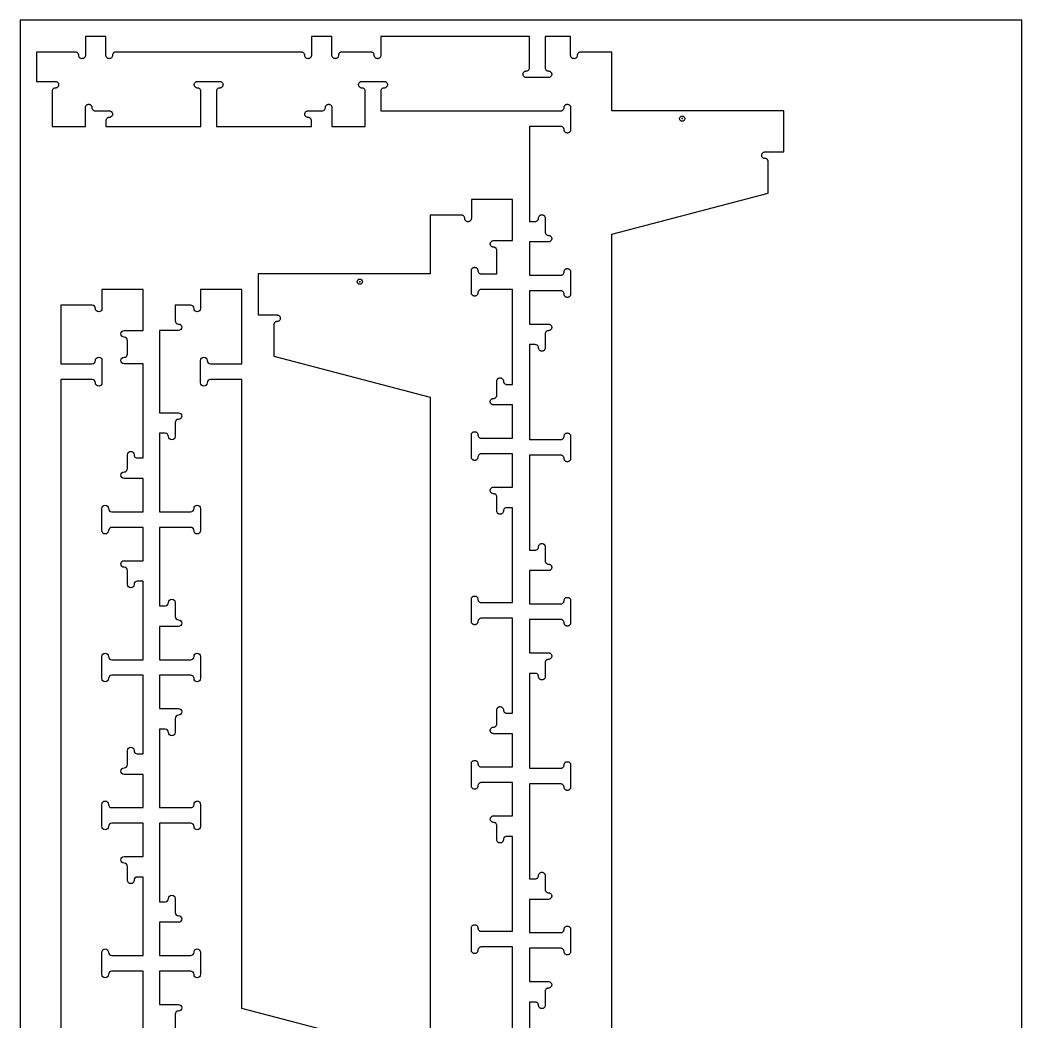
# Model space of a CAD drawing. Header units: inches. Extents: x -333 to -49, y -1653 to -1438.
# Drawn here: x -175.96 to -127.96, y -1486.43 to -1438.43 of the extents above; entities that cross this region are included whole.
import ezdxf

# ---------------------------------------------------------------- set-up
doc = ezdxf.new("R2010")
doc.units = ezdxf.units.IN
doc.header["$MEASUREMENT"] = 0
for name, color, linetype in [('000_NOTES', 6, 'Continuous'), ('CUT_FASTENERS', 1, 'Continuous'), ('CUT_THRU', 7, 'Continuous')]:
    doc.layers.add(name, color=color, linetype=linetype)

# ---------------------------------------------------------------- blocks, each defined once
blk = doc.blocks.new('FASTENER')
blk.add_circle((0, 0), 0.125)
blk.add_point((0, 0))

msp = doc.modelspace()

# ---------------------------------------------------------------- linework, layer by layer
at = {"layer": 'CUT_THRU'}
for points in [[(-147.614, -1516.358), (-147.614, -1448.681), (-140.114, -1446.713), (-140.114, -1445.217), (-140.116, -1445.194), (-140.12, -1445.172), (-140.128, -1445.151), (-140.139, -1445.131), (-140.152, -1445.114), (-140.168, -1445.098), (-140.186, -1445.084), (-140.206, -1445.073), (-140.227, -1445.066), (-140.249, -1445.061), (-140.271, -1445.059), (-140.294, -1445.058), (-140.316, -1445.053), (-140.337, -1445.045), (-140.357, -1445.034), (-140.375, -1445.021), (-140.391, -1445.005), (-140.404, -1444.987), (-140.415, -1444.967), (-140.423, -1444.946), (-140.427, -1444.924), (-140.429, -1444.902), (-140.427, -1444.879), (-140.423, -1444.857), (-140.415, -1444.836), (-140.404, -1444.817), (-140.391, -1444.799), (-140.375, -1444.783), (-140.357, -1444.769), (-140.337, -1444.758), (-140.316, -1444.751), (-140.294, -1444.746), (-140.271, -1444.744), (-139.366, -1444.744), (-139.366, -1442.776), (-147.614, -1442.776), (-147.614, -1439.961), (-149.11, -1439.961), (-149.132, -1439.962), (-149.154, -1439.967), (-149.176, -1439.975), (-149.195, -1439.986), (-149.213, -1439.999), (-149.229, -1440.015), (-149.243, -1440.033), (-149.253, -1440.053), (-149.261, -1440.074), (-149.266, -1440.096), (-149.268, -1440.118), (-149.269, -1440.141), (-149.274, -1440.163), (-149.282, -1440.184), (-149.293, -1440.203), (-149.306, -1440.221), (-149.322, -1440.237), (-149.34, -1440.251), (-149.36, -1440.261), (-149.381, -1440.269), (-149.403, -1440.274), (-149.425, -1440.276), (-149.447, -1440.274), (-149.469, -1440.269), (-149.49, -1440.261), (-149.51, -1440.251), (-149.528, -1440.237), (-149.544, -1440.221), (-149.558, -1440.203), (-149.568, -1440.184), (-149.576, -1440.163), (-149.581, -1440.141), (-149.583, -1440.118), (-149.583, -1439.213), (-150.803, -1439.213), (-150.803, -1440.709), (-150.801, -1440.731), (-150.797, -1440.753), (-150.789, -1440.774), (-150.778, -1440.794), (-150.765, -1440.812), (-150.749, -1440.828), (-150.731, -1440.841), (-150.711, -1440.852), (-150.69, -1440.86), (-150.668, -1440.865), (-150.646, -1440.866), (-150.623, -1440.868), (-150.601, -1440.873), (-150.58, -1440.88), (-150.56, -1440.891), (-150.542, -1440.905), (-150.526, -1440.921), (-150.513, -1440.939), (-150.502, -1440.958), (-150.494, -1440.979), (-150.49, -1441.001), (-150.488, -1441.024), (-150.49, -1441.046), (-150.494, -1441.068), (-150.502, -1441.089), (-150.513, -1441.109), (-150.526, -1441.127), (-150.542, -1441.143), (-150.56, -1441.156), (-150.58, -1441.167), (-150.601, -1441.175), (-150.623, -1441.18), (-150.646, -1441.181), (-151.709, -1441.181), (-151.731, -1441.18), (-151.753, -1441.175), (-151.774, -1441.167), (-151.794, -1441.156), (-151.812, -1441.143), (-151.828, -1441.127), (-151.841, -1441.109), (-151.852, -1441.089), (-151.86, -1441.068), (-151.864, -1441.046), (-151.866, -1441.024), (-151.864, -1441.001), (-151.86, -1440.979), (-151.852, -1440.958), (-151.841, -1440.939), (-151.828, -1440.921), (-151.812, -1440.905), (-151.794, -1440.891), (-151.774, -1440.88), (-151.753, -1440.873), (-151.731, -1440.868), (-151.709, -1440.866), (-151.686, -1440.865), (-151.664, -1440.86), (-151.643, -1440.852), (-151.623, -1440.841), (-151.605, -1440.828), (-151.589, -1440.812), (-151.576, -1440.794), (-151.565, -1440.774), (-151.557, -1440.753), (-151.553, -1440.731), (-151.551, -1440.709), (-151.551, -1439.213), (-158.677, -1439.213), (-158.677, -1440.118), (-158.679, -1440.141), (-158.683, -1440.163), (-158.691, -1440.184), (-158.702, -1440.203), (-158.715, -1440.221), (-158.731, -1440.237), (-158.749, -1440.251), (-158.769, -1440.261), (-158.79, -1440.269), (-158.812, -1440.274), (-158.834, -1440.276), (-158.857, -1440.274), (-158.879, -1440.269), (-158.9, -1440.261), (-158.92, -1440.251), (-158.938, -1440.237), (-158.954, -1440.221), (-158.967, -1440.203), (-158.978, -1440.184), (-158.986, -1440.163), (-158.99, -1440.141), (-158.992, -1440.118), (-158.994, -1440.096), (-158.998, -1440.074), (-159.006, -1440.053), (-159.017, -1440.033), (-159.03, -1440.015), (-159.046, -1439.999), (-159.064, -1439.986), (-159.084, -1439.975), (-159.105, -1439.967), (-159.127, -1439.962), (-159.149, -1439.961), (-160.547, -1439.961), (-160.57, -1439.962), (-160.591, -1439.967), (-160.613, -1439.975), (-160.632, -1439.986), (-160.65, -1439.999), (-160.666, -1440.015), (-160.68, -1440.033), (-160.69, -1440.053), (-160.698, -1440.074), (-160.703, -1440.096), (-160.705, -1440.118), (-160.706, -1440.141), (-160.711, -1440.163), (-160.719, -1440.184), (-160.73, -1440.203), (-160.743, -1440.221), (-160.759, -1440.237), (-160.777, -1440.251), (-160.797, -1440.261), (-160.818, -1440.269), (-160.84, -1440.274), (-160.862, -1440.276), (-160.884, -1440.274), (-160.906, -1440.269), (-160.927, -1440.261), (-160.947, -1440.251), (-160.965, -1440.237), (-160.981, -1440.221), (-160.995, -1440.203), (-161.005, -1440.184), (-161.013, -1440.163), (-161.018, -1440.141), (-161.02, -1440.118), (-161.02, -1439.213), (-162.004, -1439.213), (-162.004, -1440.118), (-162.005, -1440.141), (-162.01, -1440.163), (-162.018, -1440.184), (-162.029, -1440.203), (-162.042, -1440.221), (-162.058, -1440.237), (-162.076, -1440.251), (-162.096, -1440.261), (-162.117, -1440.269), (-162.139, -1440.274), (-162.161, -1440.276), (-162.184, -1440.274), (-162.206, -1440.269), (-162.227, -1440.261), (-162.246, -1440.251), (-162.264, -1440.237), (-162.28, -1440.221), (-162.294, -1440.203), (-162.305, -1440.184), (-162.312, -1440.163), (-162.317, -1440.141), (-162.319, -1440.118), (-162.32, -1440.096), (-162.325, -1440.074), (-162.333, -1440.053), (-162.344, -1440.033), (-162.357, -1440.015), (-162.373, -1439.999), (-162.391, -1439.986), (-162.411, -1439.975), (-162.432, -1439.967), (-162.454, -1439.962), (-162.476, -1439.961), (-171.374, -1439.961), (-171.396, -1439.962), (-171.418, -1439.967), (-171.439, -1439.975), (-171.459, -1439.986), (-171.477, -1439.999), (-171.493, -1440.015), (-171.506, -1440.033), (-171.517, -1440.053), (-171.525, -1440.074), (-171.53, -1440.096), (-171.531, -1440.118), (-171.533, -1440.141), (-171.538, -1440.163), (-171.546, -1440.184), (-171.556, -1440.203), (-171.57, -1440.221), (-171.586, -1440.237), (-171.604, -1440.251), (-171.623, -1440.261), (-171.644, -1440.269), (-171.666, -1440.274), (-171.689, -1440.276), (-171.711, -1440.274), (-171.733, -1440.269), (-171.754, -1440.261), (-171.774, -1440.251), (-171.792, -1440.237), (-171.808, -1440.221), (-171.821, -1440.203), (-171.832, -1440.184), (-171.84, -1440.163), (-171.845, -1440.141), (-171.846, -1440.118), (-171.846, -1439.213), (-172.831, -1439.213), (-172.831, -1440.118), (-172.832, -1440.141), (-172.837, -1440.163), (-172.845, -1440.184), (-172.856, -1440.203), (-172.869, -1440.221), (-172.885, -1440.237), (-172.903, -1440.251), (-172.923, -1440.261), (-172.944, -1440.269), (-172.966, -1440.274), (-172.988, -1440.276), (-173.01, -1440.274), (-173.032, -1440.269), (-173.053, -1440.261), (-173.073, -1440.251), (-173.091, -1440.237), (-173.107, -1440.221), (-173.121, -1440.203), (-173.131, -1440.184), (-173.139, -1440.163), (-173.144, -1440.141), (-173.146, -1440.118), (-173.147, -1440.096), (-173.152, -1440.074), (-173.16, -1440.053), (-173.171, -1440.033), (-173.184, -1440.015), (-173.2, -1439.999), (-173.218, -1439.986), (-173.238, -1439.975), (-173.259, -1439.967), (-173.281, -1439.962), (-173.303, -1439.961), (-175.173, -1439.961), (-175.173, -1441.368), (-174.268, -1441.368), (-174.245, -1441.37), (-174.223, -1441.375), (-174.202, -1441.382), (-174.182, -1441.393), (-174.164, -1441.407), (-174.149, -1441.423), (-174.135, -1441.441), (-174.124, -1441.46), (-174.116, -1441.481), (-174.112, -1441.503), (-174.11, -1441.526), (-174.112, -1441.548), (-174.116, -1441.57), (-174.124, -1441.591), (-174.135, -1441.611), (-174.149, -1441.629), (-174.164, -1441.645), (-174.182, -1441.658), (-174.202, -1441.669), (-174.223, -1441.677), (-174.245, -1441.682), (-174.268, -1441.683), (-174.29, -1441.685), (-174.312, -1441.69), (-174.333, -1441.697), (-174.353, -1441.708), (-174.371, -1441.722), (-174.387, -1441.738), (-174.4, -1441.756), (-174.411, -1441.775), (-174.419, -1441.796), (-174.423, -1441.818), (-174.425, -1441.841), (-174.425, -1443.524), (-172.831, -1443.524), (-172.831, -1442.618), (-172.829, -1442.596), (-172.824, -1442.574), (-172.816, -1442.553), (-172.806, -1442.533), (-172.792, -1442.515), (-172.776, -1442.499), (-172.758, -1442.486), (-172.738, -1442.475), (-172.717, -1442.467), (-172.695, -1442.462), (-172.673, -1442.461), (-172.651, -1442.462), (-172.629, -1442.467), (-172.608, -1442.475), (-172.588, -1442.486), (-172.57, -1442.499), (-172.554, -1442.515), (-172.541, -1442.533), (-172.53, -1442.553), (-172.522, -1442.574), (-172.517, -1442.596), (-172.516, -1442.618), (-172.514, -1442.641), (-172.509, -1442.663), (-172.501, -1442.684), (-172.491, -1442.703), (-172.477, -1442.721), (-172.461, -1442.737), (-172.443, -1442.751), (-172.424, -1442.761), (-172.402, -1442.769), (-172.381, -1442.774), (-172.358, -1442.776), (-171.689, -1442.776), (-171.666, -1442.777), (-171.644, -1442.782), (-171.623, -1442.79), (-171.604, -1442.801), (-171.586, -1442.814), (-171.57, -1442.83), (-171.556, -1442.848), (-171.546, -1442.868), (-171.538, -1442.889), (-171.533, -1442.911), (-171.531, -1442.933), (-171.533, -1442.956), (-171.538, -1442.978), (-171.546, -1442.999), (-171.556, -1443.018), (-171.57, -1443.036), (-171.586, -1443.052), (-171.604, -1443.066), (-171.623, -1443.076), (-171.644, -1443.084), (-171.666, -1443.089), (-171.689, -1443.091), (-171.711, -1443.092), (-171.733, -1443.097), (-171.754, -1443.105), (-171.774, -1443.116), (-171.792, -1443.129), (-171.808, -1443.145), (-171.821, -1443.163), (-171.832, -1443.183), (-171.84, -1443.204), (-171.845, -1443.226), (-171.846, -1443.248), (-171.846, -1443.524), (-167.299, -1443.524), (-167.299, -1441.841), (-167.301, -1441.818), (-167.305, -1441.796), (-167.313, -1441.775), (-167.324, -1441.756), (-167.338, -1441.738), (-167.353, -1441.722), (-167.371, -1441.708), (-167.391, -1441.697), (-167.412, -1441.69), (-167.434, -1441.685), (-167.457, -1441.683), (-167.479, -1441.682), (-167.501, -1441.677), (-167.522, -1441.669), (-167.542, -1441.658), (-167.56, -1441.645), (-167.576, -1441.629), (-167.589, -1441.611), (-167.6, -1441.591), (-167.608, -1441.57), (-167.612, -1441.548), (-167.614, -1441.526), (-167.612, -1441.503), (-167.608, -1441.481), (-167.6, -1441.46), (-167.589, -1441.441), (-167.576, -1441.423), (-167.56, -1441.407), (-167.542, -1441.393), (-167.522, -1441.382), (-167.501, -1441.375), (-167.479, -1441.37), (-167.457, -1441.368), (-166.394, -1441.368), (-166.371, -1441.37), (-166.349, -1441.375), (-166.328, -1441.382), (-166.308, -1441.393), (-166.29, -1441.407), (-166.275, -1441.423), (-166.261, -1441.441), (-166.25, -1441.46), (-166.242, -1441.481), (-166.238, -1441.503), (-166.236, -1441.526), (-166.238, -1441.548), (-166.242, -1441.57), (-166.25, -1441.591), (-166.261, -1441.611), (-166.275, -1441.629), (-166.29, -1441.645), (-166.308, -1441.658), (-166.328, -1441.669), (-166.349, -1441.677), (-166.371, -1441.682), (-166.394, -1441.683), (-166.416, -1441.685), (-166.438, -1441.69), (-166.459, -1441.697), (-166.479, -1441.708), (-166.497, -1441.722), (-166.513, -1441.738), (-166.526, -1441.756), (-166.537, -1441.775), (-166.545, -1441.796), (-166.549, -1441.818), (-166.551, -1441.841), (-166.551, -1443.524), (-162.004, -1443.524), (-162.004, -1443.248), (-162.005, -1443.226), (-162.01, -1443.204), (-162.018, -1443.183), (-162.029, -1443.163), (-162.042, -1443.145), (-162.058, -1443.129), (-162.076, -1443.116), (-162.096, -1443.105), (-162.117, -1443.097), (-162.139, -1443.092), (-162.161, -1443.091), (-162.184, -1443.089), (-162.206, -1443.084), (-162.227, -1443.076), (-162.246, -1443.066), (-162.264, -1443.052), (-162.28, -1443.036), (-162.294, -1443.018), (-162.305, -1442.999), (-162.312, -1442.978), (-162.317, -1442.956), (-162.319, -1442.933), (-162.317, -1442.911), (-162.312, -1442.889), (-162.305, -1442.868), (-162.294, -1442.848), (-162.28, -1442.83), (-162.264, -1442.814), (-162.246, -1442.801), (-162.227, -1442.79), (-162.206, -1442.782), (-162.184, -1442.777), (-162.161, -1442.776), (-161.492, -1442.776), (-161.47, -1442.774), (-161.448, -1442.769), (-161.427, -1442.761), (-161.407, -1442.751), (-161.389, -1442.737), (-161.373, -1442.721), (-161.359, -1442.703), (-161.349, -1442.684), (-161.341, -1442.663), (-161.336, -1442.641), (-161.334, -1442.618), (-161.333, -1442.596), (-161.328, -1442.574), (-161.32, -1442.553), (-161.309, -1442.533), (-161.296, -1442.515), (-161.28, -1442.499), (-161.262, -1442.486), (-161.242, -1442.475), (-161.221, -1442.467), (-161.199, -1442.462), (-161.177, -1442.461), (-161.155, -1442.462), (-161.133, -1442.467), (-161.112, -1442.475), (-161.092, -1442.486), (-161.074, -1442.499), (-161.058, -1442.515), (-161.045, -1442.533), (-161.034, -1442.553), (-161.026, -1442.574), (-161.021, -1442.596), (-161.02, -1442.618), (-161.02, -1443.524), (-159.425, -1443.524), (-159.425, -1441.841), (-159.427, -1441.818), (-159.431, -1441.796), (-159.439, -1441.775), (-159.45, -1441.756), (-159.464, -1441.738), (-159.479, -1441.722), (-159.497, -1441.708), (-159.517, -1441.697), (-159.538, -1441.69), (-159.56, -1441.685), (-159.583, -1441.683), (-159.605, -1441.682), (-159.627, -1441.677), (-159.648, -1441.669), (-159.668, -1441.658), (-159.686, -1441.645), (-159.702, -1441.629), (-159.715, -1441.611), (-159.726, -1441.591), (-159.734, -1441.57), (-159.738, -1441.548), (-159.74, -1441.526), (-159.738, -1441.503), (-159.734, -1441.481), (-159.726, -1441.46), (-159.715, -1441.441), (-159.702, -1441.423), (-159.686, -1441.407), (-159.668, -1441.393), (-159.648, -1441.382), (-159.627, -1441.375), (-159.605, -1441.37), (-159.583, -1441.368), (-158.52, -1441.368), (-158.497, -1441.37), (-158.475, -1441.375), (-158.454, -1441.382), (-158.434, -1441.393), (-158.416, -1441.407), (-158.401, -1441.423), (-158.387, -1441.441), (-158.376, -1441.46), (-158.368, -1441.481), (-158.364, -1441.503), (-158.362, -1441.526), (-158.364, -1441.548), (-158.368, -1441.57), (-158.376, -1441.591), (-158.387, -1441.611), (-158.401, -1441.629), (-158.416, -1441.645), (-158.434, -1441.658), (-158.454, -1441.669), (-158.475, -1441.677), (-158.497, -1441.682), (-158.52, -1441.683), (-158.542, -1441.685), (-158.564, -1441.69), (-158.585, -1441.697), (-158.605, -1441.708), (-158.623, -1441.722), (-158.639, -1441.738), (-158.652, -1441.756), (-158.663, -1441.775), (-158.671, -1441.796), (-158.675, -1441.818), (-158.677, -1441.841), (-158.677, -1442.776), (-150.055, -1442.776), (-150.033, -1442.774), (-150.011, -1442.769), (-149.99, -1442.761), (-149.97, -1442.751), (-149.952, -1442.737), (-149.936, -1442.721), (-149.922, -1442.703), (-149.912, -1442.684), (-149.904, -1442.663), (-149.899, -1442.641), (-149.897, -1442.618), (-149.896, -1442.596), (-149.891, -1442.574), (-149.883, -1442.553), (-149.872, -1442.533), (-149.859, -1442.515), (-149.843, -1442.499), (-149.825, -1442.486), (-149.805, -1442.475), (-149.784, -1442.467), (-149.762, -1442.462), (-149.74, -1442.461), (-149.718, -1442.462), (-149.696, -1442.467), (-149.675, -1442.475), (-149.655, -1442.486), (-149.637, -1442.499), (-149.621, -1442.515), (-149.608, -1442.533), (-149.597, -1442.553), (-149.589, -1442.574), (-149.584, -1442.596), (-149.583, -1442.618), (-149.583, -1443.681), (-149.584, -1443.704), (-149.589, -1443.726), (-149.597, -1443.747), (-149.608, -1443.766), (-149.621, -1443.784), (-149.637, -1443.8), (-149.655, -1443.814), (-149.675, -1443.824), (-149.696, -1443.832), (-149.718, -1443.837), (-149.74, -1443.839), (-149.762, -1443.837), (-149.784, -1443.832), (-149.805, -1443.824), (-149.825, -1443.814), (-149.843, -1443.8), (-149.859, -1443.784), (-149.872, -1443.766), (-149.883, -1443.747), (-149.891, -1443.726), (-149.896, -1443.704), (-149.897, -1443.681), (-149.899, -1443.659), (-149.904, -1443.637), (-149.912, -1443.616), (-149.922, -1443.596), (-149.936, -1443.578), (-149.952, -1443.562), (-149.97, -1443.549), (-149.99, -1443.538), (-150.011, -1443.53), (-150.033, -1443.525), (-150.055, -1443.524), (-151.551, -1443.524), (-151.551, -1448.071), (-151.275, -1448.071), (-151.253, -1448.069), (-151.231, -1448.065), (-151.21, -1448.057), (-151.19, -1448.046), (-151.172, -1448.032), (-151.156, -1448.017), (-151.143, -1447.999), (-151.132, -1447.979), (-151.124, -1447.958), (-151.12, -1447.936), (-151.118, -1447.913), (-151.116, -1447.891), (-151.112, -1447.869), (-151.104, -1447.848), (-151.093, -1447.828), (-151.079, -1447.81), (-151.064, -1447.794), (-151.046, -1447.781), (-151.026, -1447.77), (-151.005, -1447.762), (-150.983, -1447.758), (-150.96, -1447.756), (-150.938, -1447.758), (-150.916, -1447.762), (-150.895, -1447.77), (-150.875, -1447.781), (-150.857, -1447.794), (-150.841, -1447.81), (-150.828, -1447.828), (-150.817, -1447.848), (-150.809, -1447.869), (-150.805, -1447.891), (-150.803, -1447.913), (-150.803, -1448.583), (-150.801, -1448.605), (-150.797, -1448.627), (-150.789, -1448.648), (-150.778, -1448.668), (-150.765, -1448.686), (-150.749, -1448.702), (-150.731, -1448.715), (-150.711, -1448.726), (-150.69, -1448.734), (-150.668, -1448.739), (-150.646, -1448.74), (-150.623, -1448.742), (-150.601, -1448.747), (-150.58, -1448.754), (-150.56, -1448.765), (-150.542, -1448.779), (-150.526, -1448.795), (-150.513, -1448.813), (-150.502, -1448.832), (-150.494, -1448.853), (-150.49, -1448.875), (-150.488, -1448.898), (-150.49, -1448.92), (-150.494, -1448.942), (-150.502, -1448.963), (-150.513, -1448.983), (-150.526, -1449.001), (-150.542, -1449.017), (-150.56, -1449.03), (-150.58, -1449.041), (-150.601, -1449.049), (-150.623, -1449.054), (-150.646, -1449.055), (-151.551, -1449.055), (-151.551, -1450.65), (-150.055, -1450.65), (-150.033, -1450.648), (-150.011, -1450.643), (-149.99, -1450.635), (-149.97, -1450.625), (-149.952, -1450.611), (-149.936, -1450.595), (-149.922, -1450.577), (-149.912, -1450.558), (-149.904, -1450.537), (-149.899, -1450.515), (-149.897, -1450.492), (-149.896, -1450.47), (-149.891, -1450.448), (-149.883, -1450.427), (-149.872, -1450.407), (-149.859, -1450.389), (-149.843, -1450.373), (-149.825, -1450.36), (-149.805, -1450.349), (-149.784, -1450.341), (-149.762, -1450.336), (-149.74, -1450.335), (-149.718, -1450.336), (-149.696, -1450.341), (-149.675, -1450.349), (-149.655, -1450.36), (-149.637, -1450.373), (-149.621, -1450.389), (-149.608, -1450.407), (-149.597, -1450.427), (-149.589, -1450.448), (-149.584, -1450.47), (-149.583, -1450.492), (-149.583, -1451.555), (-149.584, -1451.578), (-149.589, -1451.6), (-149.597, -1451.621), (-149.608, -1451.64), (-149.621, -1451.658), (-149.637, -1451.674), (-149.655, -1451.688), (-149.675, -1451.698), (-149.696, -1451.706), (-149.718, -1451.711), (-149.74, -1451.713), (-149.762, -1451.711), (-149.784, -1451.706), (-149.805, -1451.698), (-149.825, -1451.688), (-149.843, -1451.674), (-149.859, -1451.658), (-149.872, -1451.64), (-149.883, -1451.621), (-149.891, -1451.6), (-149.896, -1451.578), (-149.897, -1451.555), (-149.899, -1451.533), (-149.904, -1451.511), (-149.912, -1451.49), (-149.922, -1451.47), (-149.936, -1451.452), (-149.952, -1451.436), (-149.97, -1451.423), (-149.99, -1451.412), (-150.011, -1451.404), (-150.033, -1451.399), (-150.055, -1451.398), (-151.551, -1451.398), (-151.551, -1452.992), (-150.646, -1452.992), (-150.623, -1452.994), (-150.601, -1452.999), (-150.58, -1453.006), (-150.56, -1453.017), (-150.542, -1453.031), (-150.526, -1453.047), (-150.513, -1453.065), (-150.502, -1453.084), (-150.494, -1453.105), (-150.49, -1453.127), (-150.488, -1453.15), (-150.49, -1453.172), (-150.494, -1453.194), (-150.502, -1453.215), (-150.513, -1453.235), (-150.526, -1453.253), (-150.542, -1453.269), (-150.56, -1453.282), (-150.58, -1453.293), (-150.601, -1453.301), (-150.623, -1453.306), (-150.646, -1453.307), (-150.668, -1453.309), (-150.69, -1453.314), (-150.711, -1453.321), (-150.731, -1453.332), (-150.749, -1453.346), (-150.765, -1453.362), (-150.778, -1453.38), (-150.789, -1453.399), (-150.797, -1453.42), (-150.801, -1453.442), (-150.803, -1453.465), (-150.803, -1454.134), (-150.805, -1454.156), (-150.809, -1454.178), (-150.817, -1454.199), (-150.828, -1454.219), (-150.841, -1454.237), (-150.857, -1454.253), (-150.875, -1454.266), (-150.895, -1454.277), (-150.916, -1454.285), (-150.938, -1454.29), (-150.96, -1454.291), (-150.983, -1454.29), (-151.005, -1454.285), (-151.026, -1454.277), (-151.046, -1454.266), (-151.064, -1454.253), (-151.079, -1454.237), (-151.093, -1454.219), (-151.104, -1454.199), (-151.112, -1454.178), (-151.116, -1454.156), (-151.118, -1454.134), (-151.12, -1454.112), (-151.124, -1454.09), (-151.132, -1454.069), (-151.143, -1454.049), (-151.156, -1454.031), (-151.172, -1454.015), (-151.19, -1454.001), (-151.21, -1453.991), (-151.231, -1453.983), (-151.253, -1453.978), (-151.275, -1453.976), (-151.551, -1453.976), (-151.551, -1458.524), (-150.055, -1458.524), (-150.033, -1458.522), (-150.011, -1458.517), (-149.99, -1458.509), (-149.97, -1458.499), (-149.952, -1458.485), (-149.936, -1458.469), (-149.922, -1458.451), (-149.912, -1458.432), (-149.904, -1458.411), (-149.899, -1458.389), (-149.897, -1458.366), (-149.896, -1458.344), (-149.891, -1458.322), (-149.883, -1458.301), (-149.872, -1458.281), (-149.859, -1458.263), (-149.843, -1458.247), (-149.825, -1458.234), (-149.805, -1458.223), (-149.784, -1458.215), (-149.762, -1458.21), (-149.74, -1458.209), (-149.718, -1458.21), (-149.696, -1458.215), (-149.675, -1458.223), (-149.655, -1458.234), (-149.637, -1458.247), (-149.621, -1458.263), (-149.608, -1458.281), (-149.597, -1458.301), (-149.589, -1458.322), (-149.584, -1458.344), (-149.583, -1458.366), (-149.583, -1459.429), (-149.584, -1459.452), (-149.589, -1459.474), (-149.597, -1459.495), (-149.608, -1459.514), (-149.621, -1459.532), (-149.637, -1459.548), (-149.655, -1459.562), (-149.675, -1459.572), (-149.696, -1459.58), (-149.718, -1459.585), (-149.74, -1459.587), (-149.762, -1459.585), (-149.784, -1459.58), (-149.805, -1459.572), (-149.825, -1459.562), (-149.843, -1459.548), (-149.859, -1459.532), (-149.872, -1459.514), (-149.883, -1459.495), (-149.891, -1459.474), (-149.896, -1459.452), (-149.897, -1459.429), (-149.899, -1459.407), (-149.904, -1459.385), (-149.912, -1459.364), (-149.922, -1459.344), (-149.936, -1459.326), (-149.952, -1459.31), (-149.97, -1459.297), (-149.99, -1459.286), (-150.011, -1459.278), (-150.033, -1459.273), (-150.055, -1459.272), (-151.551, -1459.272), (-151.551, -1463.819), (-151.275, -1463.819), (-151.253, -1463.817), (-151.231, -1463.813), (-151.21, -1463.805), (-151.19, -1463.794), (-151.172, -1463.781), (-151.156, -1463.765), (-151.143, -1463.747), (-151.132, -1463.727), (-151.124, -1463.706), (-151.12, -1463.684), (-151.118, -1463.662), (-151.116, -1463.639), (-151.112, -1463.617), (-151.104, -1463.596), (-151.093, -1463.576), (-151.079, -1463.558), (-151.064, -1463.542), (-151.046, -1463.529), (-151.026, -1463.518), (-151.005, -1463.51), (-150.983, -1463.506), (-150.96, -1463.504), (-150.938, -1463.506), (-150.916, -1463.51), (-150.895, -1463.518), (-150.875, -1463.529), (-150.857, -1463.542), (-150.841, -1463.558), (-150.828, -1463.576), (-150.817, -1463.596), (-150.809, -1463.617), (-150.805, -1463.639), (-150.803, -1463.662), (-150.803, -1464.331), (-150.801, -1464.353), (-150.797, -1464.375), (-150.789, -1464.396), (-150.778, -1464.416), (-150.765, -1464.434), (-150.749, -1464.45), (-150.731, -1464.463), (-150.711, -1464.474), (-150.69, -1464.482), (-150.668, -1464.487), (-150.646, -1464.488), (-150.623, -1464.49), (-150.601, -1464.495), (-150.58, -1464.503), (-150.56, -1464.513), (-150.542, -1464.527), (-150.526, -1464.543), (-150.513, -1464.561), (-150.502, -1464.58), (-150.494, -1464.601), (-150.49, -1464.623), (-150.488, -1464.646), (-150.49, -1464.668), (-150.494, -1464.69), (-150.502, -1464.711), (-150.513, -1464.731), (-150.526, -1464.749), (-150.542, -1464.765), (-150.56, -1464.778), (-150.58, -1464.789), (-150.601, -1464.797), (-150.623, -1464.802), (-150.646, -1464.803), (-151.551, -1464.803), (-151.551, -1466.398), (-150.055, -1466.398), (-150.033, -1466.396), (-150.011, -1466.391), (-149.99, -1466.383), (-149.97, -1466.373), (-149.952, -1466.359), (-149.936, -1466.343), (-149.922, -1466.325), (-149.912, -1466.306), (-149.904, -1466.285), (-149.899, -1466.263), (-149.897, -1466.24), (-149.896, -1466.218), (-149.891, -1466.196), (-149.883, -1466.175), (-149.872, -1466.155), (-149.859, -1466.137), (-149.843, -1466.121), (-149.825, -1466.108), (-149.805, -1466.097), (-149.784, -1466.089), (-149.762, -1466.084), (-149.74, -1466.083), (-149.718, -1466.084), (-149.696, -1466.089), (-149.675, -1466.097), (-149.655, -1466.108), (-149.637, -1466.121), (-149.621, -1466.137), (-149.608, -1466.155), (-149.597, -1466.175), (-149.589, -1466.196), (-149.584, -1466.218), (-149.583, -1466.24), (-149.583, -1467.303), (-149.584, -1467.326), (-149.589, -1467.348), (-149.597, -1467.369), (-149.608, -1467.388), (-149.621, -1467.406), (-149.637, -1467.422), (-149.655, -1467.436), (-149.675, -1467.446), (-149.696, -1467.454), (-149.718, -1467.459), (-149.74, -1467.461), (-149.762, -1467.459), (-149.784, -1467.454), (-149.805, -1467.446), (-149.825, -1467.436), (-149.843, -1467.422), (-149.859, -1467.406), (-149.872, -1467.388), (-149.883, -1467.369), (-149.891, -1467.348), (-149.896, -1467.326), (-149.897, -1467.303), (-149.899, -1467.281), (-149.904, -1467.259), (-149.912, -1467.238), (-149.922, -1467.218), (-149.936, -1467.2), (-149.952, -1467.184), (-149.97, -1467.171), (-149.99, -1467.16), (-150.011, -1467.152), (-150.033, -1467.147), (-150.055, -1467.146), (-151.551, -1467.146), (-151.551, -1468.74), (-150.646, -1468.74), (-150.623, -1468.742), (-150.601, -1468.747), (-150.58, -1468.754), (-150.56, -1468.765), (-150.542, -1468.779), (-150.526, -1468.795), (-150.513, -1468.813), (-150.502, -1468.832), (-150.494, -1468.853), (-150.49, -1468.875), (-150.488, -1468.898), (-150.49, -1468.92), (-150.494, -1468.942), (-150.502, -1468.963), (-150.513, -1468.983), (-150.526, -1469.001), (-150.542, -1469.017), (-150.56, -1469.03), (-150.58, -1469.041), (-150.601, -1469.049), (-150.623, -1469.054), (-150.646, -1469.055), (-150.668, -1469.057), (-150.69, -1469.062), (-150.711, -1469.069), (-150.731, -1469.08), (-150.749, -1469.094), (-150.765, -1469.11), (-150.778, -1469.128), (-150.789, -1469.147), (-150.797, -1469.168), (-150.801, -1469.19), (-150.803, -1469.213), (-150.803, -1469.882), (-150.805, -1469.904), (-150.809, -1469.926), (-150.817, -1469.947), (-150.828, -1469.967), (-150.841, -1469.985), (-150.857, -1470.001), (-150.875, -1470.014), (-150.895, -1470.025), (-150.916, -1470.033), (-150.938, -1470.038), (-150.96, -1470.039), (-150.983, -1470.038), (-151.005, -1470.033), (-151.026, -1470.025), (-151.046, -1470.014), (-151.064, -1470.001), (-151.079, -1469.985), (-151.093, -1469.967), (-151.104, -1469.947), (-151.112, -1469.926), (-151.116, -1469.904), (-151.118, -1469.882), (-151.12, -1469.86), (-151.124, -1469.838), (-151.132, -1469.817), (-151.143, -1469.797), (-151.156, -1469.779), (-151.172, -1469.763), (-151.19, -1469.75), (-151.21, -1469.739), (-151.231, -1469.731), (-151.253, -1469.726), (-151.275, -1469.725), (-151.551, -1469.725), (-151.551, -1474.272), (-150.055, -1474.272), (-150.033, -1474.27), (-150.011, -1474.265), (-149.99, -1474.258), (-149.97, -1474.247), (-149.952, -1474.233), (-149.936, -1474.217), (-149.922, -1474.199), (-149.912, -1474.18), (-149.904, -1474.159), (-149.899, -1474.137), (-149.897, -1474.114), (-149.896, -1474.092), (-149.891, -1474.07), (-149.883, -1474.049), (-149.872, -1474.029), (-149.859, -1474.011), (-149.843, -1473.995), (-149.825, -1473.982), (-149.805, -1473.971), (-149.784, -1473.963), (-149.762, -1473.958), (-149.74, -1473.957), (-149.718, -1473.958), (-149.696, -1473.963), (-149.675, -1473.971), (-149.655, -1473.982), (-149.637, -1473.995), (-149.621, -1474.011), (-149.608, -1474.029), (-149.597, -1474.049), (-149.589, -1474.07), (-149.584, -1474.092), (-149.583, -1474.114), (-149.583, -1475.177), (-149.584, -1475.2), (-149.589, -1475.222), (-149.597, -1475.243), (-149.608, -1475.262), (-149.621, -1475.28), (-149.637, -1475.296), (-149.655, -1475.31), (-149.675, -1475.321), (-149.696, -1475.328), (-149.718, -1475.333), (-149.74, -1475.335), (-149.762, -1475.333), (-149.784, -1475.328), (-149.805, -1475.321), (-149.825, -1475.31), (-149.843, -1475.296), (-149.859, -1475.28), (-149.872, -1475.262), (-149.883, -1475.243), (-149.891, -1475.222), (-149.896, -1475.2), (-149.897, -1475.177), (-149.899, -1475.155), (-149.904, -1475.133), (-149.912, -1475.112), (-149.922, -1475.092), (-149.936, -1475.074), (-149.952, -1475.058), (-149.97, -1475.045), (-149.99, -1475.034), (-150.011, -1475.026), (-150.033, -1475.021), (-150.055, -1475.02), (-151.551, -1475.02), (-151.551, -1479.567), (-151.275, -1479.567), (-151.253, -1479.565), (-151.231, -1479.561), (-151.21, -1479.553), (-151.19, -1479.542), (-151.172, -1479.529), (-151.156, -1479.513), (-151.143, -1479.495), (-151.132, -1479.475), (-151.124, -1479.454), (-151.12, -1479.432), (-151.118, -1479.41), (-151.116, -1479.387), (-151.112, -1479.365), (-151.104, -1479.344), (-151.093, -1479.324), (-151.079, -1479.306), (-151.064, -1479.291), (-151.046, -1479.277), (-151.026, -1479.266), (-151.005, -1479.258), (-150.983, -1479.254), (-150.96, -1479.252), (-150.938, -1479.254), (-150.916, -1479.258), (-150.895, -1479.266), (-150.875, -1479.277), (-150.857, -1479.291), (-150.841, -1479.306), (-150.828, -1479.324), (-150.817, -1479.344), (-150.809, -1479.365), (-150.805, -1479.387), (-150.803, -1479.41), (-150.803, -1480.079), (-150.801, -1480.101), (-150.797, -1480.123), (-150.789, -1480.144), (-150.778, -1480.164), (-150.765, -1480.182), (-150.749, -1480.198), (-150.731, -1480.211), (-150.711, -1480.222), (-150.69, -1480.23), (-150.668, -1480.235), (-150.646, -1480.236), (-150.623, -1480.238), (-150.601, -1480.243), (-150.58, -1480.251), (-150.56, -1480.261), (-150.542, -1480.275), (-150.526, -1480.291), (-150.513, -1480.309), (-150.502, -1480.328), (-150.494, -1480.349), (-150.49, -1480.371), (-150.488, -1480.394), (-150.49, -1480.416), (-150.494, -1480.438), (-150.502, -1480.459), (-150.513, -1480.479), (-150.526, -1480.497), (-150.542, -1480.513), (-150.56, -1480.526), (-150.58, -1480.537), (-150.601, -1480.545), (-150.623, -1480.55), (-150.646, -1480.551), (-151.551, -1480.551), (-151.551, -1482.146), (-150.055, -1482.146), (-150.033, -1482.144), (-150.011, -1482.139), (-149.99, -1482.132), (-149.97, -1482.121), (-149.952, -1482.107), (-149.936, -1482.091), (-149.922, -1482.073), (-149.912, -1482.054), (-149.904, -1482.033), (-149.899, -1482.011), (-149.897, -1481.988), (-149.896, -1481.966), (-149.891, -1481.944), (-149.883, -1481.923), (-149.872, -1481.903), (-149.859, -1481.885), (-149.843, -1481.869), (-149.825, -1481.856), (-149.805, -1481.845), (-149.784, -1481.837), (-149.762, -1481.832), (-149.74, -1481.831), (-149.718, -1481.832), (-149.696, -1481.837), (-149.675, -1481.845), (-149.655, -1481.856), (-149.637, -1481.869), (-149.621, -1481.885), (-149.608, -1481.903), (-149.597, -1481.923), (-149.589, -1481.944), (-149.584, -1481.966), (-149.583, -1481.988), (-149.583, -1483.051), (-149.584, -1483.074), (-149.589, -1483.096), (-149.597, -1483.117), (-149.608, -1483.136), (-149.621, -1483.154), (-149.637, -1483.17), (-149.655, -1483.184), (-149.675, -1483.195), (-149.696, -1483.202), (-149.718, -1483.207), (-149.74, -1483.209), (-149.762, -1483.207), (-149.784, -1483.202), (-149.805, -1483.195), (-149.825, -1483.184), (-149.843, -1483.17), (-149.859, -1483.154), (-149.872, -1483.136), (-149.883, -1483.117), (-149.891, -1483.096), (-149.896, -1483.074), (-149.897, -1483.051), (-149.899, -1483.029), (-149.904, -1483.007), (-149.912, -1482.986), (-149.922, -1482.966), (-149.936, -1482.948), (-149.952, -1482.932), (-149.97, -1482.919), (-149.99, -1482.908), (-150.011, -1482.9), (-150.033, -1482.895), (-150.055, -1482.894), (-151.551, -1482.894), (-151.551, -1484.488), (-150.646, -1484.488), (-150.623, -1484.49), (-150.601, -1484.495), (-150.58, -1484.503), (-150.56, -1484.513), (-150.542, -1484.527), (-150.526, -1484.543), (-150.513, -1484.561), (-150.502, -1484.58), (-150.494, -1484.601), (-150.49, -1484.623), (-150.488, -1484.646), (-150.49, -1484.668), (-150.494, -1484.69), (-150.502, -1484.711), (-150.513, -1484.731), (-150.526, -1484.749), (-150.542, -1484.765), (-150.56, -1484.778), (-150.58, -1484.789), (-150.601, -1484.797), (-150.623, -1484.802), (-150.646, -1484.803), (-150.668, -1484.805), (-150.69, -1484.81), (-150.711, -1484.817), (-150.731, -1484.828), (-150.749, -1484.842), (-150.765, -1484.858), (-150.778, -1484.876), (-150.789, -1484.895), (-150.797, -1484.916), (-150.801, -1484.938), (-150.803, -1484.961), (-150.803, -1485.63), (-150.805, -1485.652), (-150.809, -1485.674), (-150.817, -1485.695), (-150.828, -1485.715), (-150.841, -1485.733), (-150.857, -1485.749), (-150.875, -1485.762), (-150.895, -1485.773), (-150.916, -1485.781), (-150.938, -1485.786), (-150.96, -1485.787), (-150.983, -1485.786), (-151.005, -1485.781), (-151.026, -1485.773), (-151.046, -1485.762), (-151.064, -1485.749), (-151.079, -1485.733), (-151.093, -1485.715), (-151.104, -1485.695), (-151.112, -1485.674), (-151.116, -1485.652), (-151.118, -1485.63), (-151.12, -1485.608), (-151.124, -1485.586), (-151.132, -1485.565), (-151.143, -1485.545), (-151.156, -1485.527), (-151.172, -1485.511), (-151.19, -1485.498), (-151.21, -1485.487), (-151.231, -1485.479), (-151.253, -1485.474), (-151.275, -1485.473), (-151.551, -1485.473), (-151.551, -1490.02)], [(-152.37, -1487.378), (-152.37, -1482.831), (-153.866, -1482.831), (-153.888, -1482.832), (-153.91, -1482.837), (-153.931, -1482.845), (-153.951, -1482.856), (-153.969, -1482.869), (-153.985, -1482.885), (-153.998, -1482.903), (-154.009, -1482.923), (-154.017, -1482.944), (-154.022, -1482.966), (-154.023, -1482.988), (-154.025, -1483.011), (-154.03, -1483.033), (-154.038, -1483.054), (-154.048, -1483.073), (-154.062, -1483.091), (-154.078, -1483.107), (-154.096, -1483.121), (-154.116, -1483.132), (-154.137, -1483.139), (-154.159, -1483.144), (-154.181, -1483.146), (-154.203, -1483.144), (-154.225, -1483.139), (-154.246, -1483.132), (-154.266, -1483.121), (-154.284, -1483.107), (-154.3, -1483.091), (-154.313, -1483.073), (-154.324, -1483.054), (-154.332, -1483.033), (-154.337, -1483.011), (-154.338, -1482.988), (-154.338, -1481.925), (-154.337, -1481.903), (-154.332, -1481.881), (-154.324, -1481.86), (-154.313, -1481.84), (-154.3, -1481.822), (-154.284, -1481.806), (-154.266, -1481.793), (-154.246, -1481.782), (-154.225, -1481.774), (-154.203, -1481.769), (-154.181, -1481.768), (-154.159, -1481.769), (-154.137, -1481.774), (-154.116, -1481.782), (-154.096, -1481.793), (-154.078, -1481.806), (-154.062, -1481.822), (-154.048, -1481.84), (-154.038, -1481.86), (-154.03, -1481.881), (-154.025, -1481.903), (-154.023, -1481.925), (-154.022, -1481.948), (-154.017, -1481.97), (-154.009, -1481.991), (-153.998, -1482.01), (-153.985, -1482.028), (-153.969, -1482.044), (-153.951, -1482.058), (-153.931, -1482.069), (-153.91, -1482.076), (-153.888, -1482.081), (-153.866, -1482.083), (-152.37, -1482.083), (-152.37, -1477.536), (-152.646, -1477.536), (-152.668, -1477.537), (-152.69, -1477.542), (-152.711, -1477.55), (-152.731, -1477.561), (-152.749, -1477.574), (-152.765, -1477.59), (-152.778, -1477.608), (-152.789, -1477.628), (-152.797, -1477.649), (-152.801, -1477.671), (-152.803, -1477.693), (-152.805, -1477.715), (-152.809, -1477.737), (-152.817, -1477.758), (-152.828, -1477.778), (-152.841, -1477.796), (-152.857, -1477.812), (-152.875, -1477.825), (-152.895, -1477.836), (-152.916, -1477.844), (-152.938, -1477.849), (-152.96, -1477.85), (-152.983, -1477.849), (-153.005, -1477.844), (-153.026, -1477.836), (-153.046, -1477.825), (-153.064, -1477.812), (-153.079, -1477.796), (-153.093, -1477.778), (-153.104, -1477.758), (-153.112, -1477.737), (-153.116, -1477.715), (-153.118, -1477.693), (-153.118, -1477.024), (-153.12, -1477.001), (-153.124, -1476.979), (-153.132, -1476.958), (-153.143, -1476.939), (-153.156, -1476.921), (-153.172, -1476.905), (-153.19, -1476.891), (-153.21, -1476.88), (-153.231, -1476.873), (-153.253, -1476.868), (-153.275, -1476.866), (-153.298, -1476.865), (-153.32, -1476.86), (-153.341, -1476.852), (-153.361, -1476.841), (-153.379, -1476.828), (-153.394, -1476.812), (-153.408, -1476.794), (-153.419, -1476.774), (-153.427, -1476.753), (-153.431, -1476.731), (-153.433, -1476.709), (-153.431, -1476.686), (-153.427, -1476.664), (-153.419, -1476.643), (-153.408, -1476.624), (-153.394, -1476.606), (-153.379, -1476.59), (-153.361, -1476.576), (-153.341, -1476.566), (-153.32, -1476.558), (-153.298, -1476.553), (-153.275, -1476.551), (-152.37, -1476.551), (-152.37, -1474.957), (-153.866, -1474.957), (-153.888, -1474.958), (-153.91, -1474.963), (-153.931, -1474.971), (-153.951, -1474.982), (-153.969, -1474.995), (-153.985, -1475.011), (-153.998, -1475.029), (-154.009, -1475.049), (-154.017, -1475.07), (-154.022, -1475.092), (-154.023, -1475.114), (-154.025, -1475.137), (-154.03, -1475.159), (-154.038, -1475.18), (-154.048, -1475.199), (-154.062, -1475.217), (-154.078, -1475.233), (-154.096, -1475.247), (-154.116, -1475.258), (-154.137, -1475.265), (-154.159, -1475.27), (-154.181, -1475.272), (-154.203, -1475.27), (-154.225, -1475.265), (-154.246, -1475.258), (-154.266, -1475.247), (-154.284, -1475.233), (-154.3, -1475.217), (-154.313, -1475.199), (-154.324, -1475.18), (-154.332, -1475.159), (-154.337, -1475.137), (-154.338, -1475.114), (-154.338, -1474.051), (-154.337, -1474.029), (-154.332, -1474.007), (-154.324, -1473.986), (-154.313, -1473.966), (-154.3, -1473.948), (-154.284, -1473.932), (-154.266, -1473.919), (-154.246, -1473.908), (-154.225, -1473.9), (-154.203, -1473.895), (-154.181, -1473.894), (-154.159, -1473.895), (-154.137, -1473.9), (-154.116, -1473.908), (-154.096, -1473.919), (-154.078, -1473.932), (-154.062, -1473.948), (-154.048, -1473.966), (-154.038, -1473.986), (-154.03, -1474.007), (-154.025, -1474.029), (-154.023, -1474.051), (-154.022, -1474.074), (-154.017, -1474.096), (-154.009, -1474.117), (-153.998, -1474.136), (-153.985, -1474.154), (-153.969, -1474.17), (-153.951, -1474.184), (-153.931, -1474.195), (-153.91, -1474.202), (-153.888, -1474.207), (-153.866, -1474.209), (-152.37, -1474.209), (-152.37, -1472.614), (-153.275, -1472.614), (-153.298, -1472.613), (-153.32, -1472.608), (-153.341, -1472.6), (-153.361, -1472.589), (-153.379, -1472.576), (-153.394, -1472.56), (-153.408, -1472.542), (-153.419, -1472.522), (-153.427, -1472.501), (-153.431, -1472.479), (-153.433, -1472.457), (-153.431, -1472.434), (-153.427, -1472.412), (-153.419, -1472.391), (-153.408, -1472.372), (-153.394, -1472.354), (-153.379, -1472.338), (-153.361, -1472.324), (-153.341, -1472.314), (-153.32, -1472.306), (-153.298, -1472.301), (-153.275, -1472.299), (-153.253, -1472.298), (-153.231, -1472.293), (-153.21, -1472.285), (-153.19, -1472.274), (-153.172, -1472.261), (-153.156, -1472.245), (-153.143, -1472.227), (-153.132, -1472.207), (-153.124, -1472.186), (-153.12, -1472.164), (-153.118, -1472.142), (-153.118, -1471.473), (-153.116, -1471.45), (-153.112, -1471.428), (-153.104, -1471.407), (-153.093, -1471.387), (-153.079, -1471.369), (-153.064, -1471.354), (-153.046, -1471.34), (-153.026, -1471.329), (-153.005, -1471.321), (-152.983, -1471.317), (-152.96, -1471.315), (-152.938, -1471.317), (-152.916, -1471.321), (-152.895, -1471.329), (-152.875, -1471.34), (-152.857, -1471.354), (-152.841, -1471.369), (-152.828, -1471.387), (-152.817, -1471.407), (-152.809, -1471.428), (-152.805, -1471.45), (-152.803, -1471.473), (-152.801, -1471.495), (-152.797, -1471.517), (-152.789, -1471.538), (-152.778, -1471.558), (-152.765, -1471.576), (-152.749, -1471.592), (-152.731, -1471.605), (-152.711, -1471.616), (-152.69, -1471.624), (-152.668, -1471.628), (-152.646, -1471.63), (-152.37, -1471.63), (-152.37, -1467.083), (-153.866, -1467.083), (-153.888, -1467.084), (-153.91, -1467.089), (-153.931, -1467.097), (-153.951, -1467.108), (-153.969, -1467.121), (-153.985, -1467.137), (-153.998, -1467.155), (-154.009, -1467.175), (-154.017, -1467.196), (-154.022, -1467.218), (-154.023, -1467.24), (-154.025, -1467.263), (-154.03, -1467.285), (-154.038, -1467.306), (-154.048, -1467.325), (-154.062, -1467.343), (-154.078, -1467.359), (-154.096, -1467.373), (-154.116, -1467.383), (-154.137, -1467.391), (-154.159, -1467.396), (-154.181, -1467.398), (-154.203, -1467.396), (-154.225, -1467.391), (-154.246, -1467.383), (-154.266, -1467.373), (-154.284, -1467.359), (-154.3, -1467.343), (-154.313, -1467.325), (-154.324, -1467.306), (-154.332, -1467.285), (-154.337, -1467.263), (-154.338, -1467.24), (-154.338, -1466.177), (-154.337, -1466.155), (-154.332, -1466.133), (-154.324, -1466.112), (-154.313, -1466.092), (-154.3, -1466.074), (-154.284, -1466.058), (-154.266, -1466.045), (-154.246, -1466.034), (-154.225, -1466.026), (-154.203, -1466.021), (-154.181, -1466.02), (-154.159, -1466.021), (-154.137, -1466.026), (-154.116, -1466.034), (-154.096, -1466.045), (-154.078, -1466.058), (-154.062, -1466.074), (-154.048, -1466.092), (-154.038, -1466.112), (-154.03, -1466.133), (-154.025, -1466.155), (-154.023, -1466.177), (-154.022, -1466.2), (-154.017, -1466.222), (-154.009, -1466.243), (-153.998, -1466.262), (-153.985, -1466.28), (-153.969, -1466.296), (-153.951, -1466.31), (-153.931, -1466.321), (-153.91, -1466.328), (-153.888, -1466.333), (-153.866, -1466.335), (-152.37, -1466.335), (-152.37, -1461.787), (-152.646, -1461.787), (-152.668, -1461.789), (-152.69, -1461.794), (-152.711, -1461.802), (-152.731, -1461.812), (-152.749, -1461.826), (-152.765, -1461.842), (-152.778, -1461.86), (-152.789, -1461.88), (-152.797, -1461.901), (-152.801, -1461.923), (-152.803, -1461.945), (-152.805, -1461.967), (-152.809, -1461.989), (-152.817, -1462.01), (-152.828, -1462.03), (-152.841, -1462.048), (-152.857, -1462.064), (-152.875, -1462.077), (-152.895, -1462.088), (-152.916, -1462.096), (-152.938, -1462.101), (-152.96, -1462.102), (-152.983, -1462.101), (-153.005, -1462.096), (-153.026, -1462.088), (-153.046, -1462.077), (-153.064, -1462.064), (-153.079, -1462.048), (-153.093, -1462.03), (-153.104, -1462.01), (-153.112, -1461.989), (-153.116, -1461.967), (-153.118, -1461.945), (-153.118, -1461.276), (-153.12, -1461.253), (-153.124, -1461.231), (-153.132, -1461.21), (-153.143, -1461.191), (-153.156, -1461.173), (-153.172, -1461.157), (-153.19, -1461.143), (-153.21, -1461.132), (-153.231, -1461.125), (-153.253, -1461.12), (-153.275, -1461.118), (-153.298, -1461.117), (-153.32, -1461.112), (-153.341, -1461.104), (-153.361, -1461.093), (-153.379, -1461.08), (-153.394, -1461.064), (-153.408, -1461.046), (-153.419, -1461.026), (-153.427, -1461.005), (-153.431, -1460.983), (-153.433, -1460.961), (-153.431, -1460.938), (-153.427, -1460.916), (-153.419, -1460.895), (-153.408, -1460.876), (-153.394, -1460.858), (-153.379, -1460.842), (-153.361, -1460.828), (-153.341, -1460.817), (-153.32, -1460.81), (-153.298, -1460.805), (-153.275, -1460.803), (-152.37, -1460.803), (-152.37, -1459.209), (-153.866, -1459.209), (-153.888, -1459.21), (-153.91, -1459.215), (-153.931, -1459.223), (-153.951, -1459.234), (-153.969, -1459.247), (-153.985, -1459.263), (-153.998, -1459.281), (-154.009, -1459.301), (-154.017, -1459.322), (-154.022, -1459.344), (-154.023, -1459.366), (-154.025, -1459.389), (-154.03, -1459.411), (-154.038, -1459.432), (-154.048, -1459.451), (-154.062, -1459.469), (-154.078, -1459.485), (-154.096, -1459.499), (-154.116, -1459.509), (-154.137, -1459.517), (-154.159, -1459.522), (-154.181, -1459.524), (-154.203, -1459.522), (-154.225, -1459.517), (-154.246, -1459.509), (-154.266, -1459.499), (-154.284, -1459.485), (-154.3, -1459.469), (-154.313, -1459.451), (-154.324, -1459.432), (-154.332, -1459.411), (-154.337, -1459.389), (-154.338, -1459.366), (-154.338, -1458.303), (-154.337, -1458.281), (-154.332, -1458.259), (-154.324, -1458.238), (-154.313, -1458.218), (-154.3, -1458.2), (-154.284, -1458.184), (-154.266, -1458.171), (-154.246, -1458.16), (-154.225, -1458.152), (-154.203, -1458.147), (-154.181, -1458.146), (-154.159, -1458.147), (-154.137, -1458.152), (-154.116, -1458.16), (-154.096, -1458.171), (-154.078, -1458.184), (-154.062, -1458.2), (-154.048, -1458.218), (-154.038, -1458.238), (-154.03, -1458.259), (-154.025, -1458.281), (-154.023, -1458.303), (-154.022, -1458.326), (-154.017, -1458.348), (-154.009, -1458.369), (-153.998, -1458.388), (-153.985, -1458.406), (-153.969, -1458.422), (-153.951, -1458.436), (-153.931, -1458.446), (-153.91, -1458.454), (-153.888, -1458.459), (-153.866, -1458.461), (-152.37, -1458.461), (-152.37, -1456.866), (-153.275, -1456.866), (-153.298, -1456.865), (-153.32, -1456.86), (-153.341, -1456.852), (-153.361, -1456.841), (-153.379, -1456.828), (-153.394, -1456.812), (-153.408, -1456.794), (-153.419, -1456.774), (-153.427, -1456.753), (-153.431, -1456.731), (-153.433, -1456.709), (-153.431, -1456.686), (-153.427, -1456.664), (-153.419, -1456.643), (-153.408, -1456.624), (-153.394, -1456.606), (-153.379, -1456.59), (-153.361, -1456.576), (-153.341, -1456.566), (-153.32, -1456.558), (-153.298, -1456.553), (-153.275, -1456.551), (-153.253, -1456.55), (-153.231, -1456.545), (-153.21, -1456.537), (-153.19, -1456.526), (-153.172, -1456.513), (-153.156, -1456.497), (-153.143, -1456.479), (-153.132, -1456.459), (-153.124, -1456.438), (-153.12, -1456.416), (-153.118, -1456.394), (-153.118, -1455.725), (-153.116, -1455.702), (-153.112, -1455.68), (-153.104, -1455.659), (-153.093, -1455.639), (-153.079, -1455.621), (-153.064, -1455.605), (-153.046, -1455.592), (-153.026, -1455.581), (-153.005, -1455.573), (-152.983, -1455.569), (-152.96, -1455.567), (-152.938, -1455.569), (-152.916, -1455.573), (-152.895, -1455.581), (-152.875, -1455.592), (-152.857, -1455.605), (-152.841, -1455.621), (-152.828, -1455.639), (-152.817, -1455.659), (-152.809, -1455.68), (-152.805, -1455.702), (-152.803, -1455.725), (-152.801, -1455.747), (-152.797, -1455.769), (-152.789, -1455.79), (-152.778, -1455.81), (-152.765, -1455.828), (-152.749, -1455.844), (-152.731, -1455.857), (-152.711, -1455.868), (-152.69, -1455.876), (-152.668, -1455.88), (-152.646, -1455.882), (-152.37, -1455.882), (-152.37, -1451.335), (-153.866, -1451.335), (-153.888, -1451.336), (-153.91, -1451.341), (-153.931, -1451.349), (-153.951, -1451.36), (-153.969, -1451.373), (-153.985, -1451.389), (-153.998, -1451.407), (-154.009, -1451.427), (-154.017, -1451.448), (-154.022, -1451.47), (-154.023, -1451.492), (-154.025, -1451.515), (-154.03, -1451.537), (-154.038, -1451.558), (-154.048, -1451.577), (-154.062, -1451.595), (-154.078, -1451.611), (-154.096, -1451.625), (-154.116, -1451.635), (-154.137, -1451.643), (-154.159, -1451.648), (-154.181, -1451.65), (-154.203, -1451.648), (-154.225, -1451.643), (-154.246, -1451.635), (-154.266, -1451.625), (-154.284, -1451.611), (-154.3, -1451.595), (-154.313, -1451.577), (-154.324, -1451.558), (-154.332, -1451.537), (-154.337, -1451.515), (-154.338, -1451.492), (-154.338, -1450.429), (-154.337, -1450.407), (-154.332, -1450.385), (-154.324, -1450.364), (-154.313, -1450.344), (-154.3, -1450.326), (-154.284, -1450.31), (-154.266, -1450.297), (-154.246, -1450.286), (-154.225, -1450.278), (-154.203, -1450.273), (-154.181, -1450.272), (-154.159, -1450.273), (-154.137, -1450.278), (-154.116, -1450.286), (-154.096, -1450.297), (-154.078, -1450.31), (-154.062, -1450.326), (-154.048, -1450.344), (-154.038, -1450.364), (-154.03, -1450.385), (-154.025, -1450.407), (-154.023, -1450.429), (-154.022, -1450.452), (-154.017, -1450.474), (-154.009, -1450.495), (-153.998, -1450.514), (-153.985, -1450.532), (-153.969, -1450.548), (-153.951, -1450.562), (-153.931, -1450.572), (-153.91, -1450.58), (-153.888, -1450.585), (-153.866, -1450.587), (-153.118, -1450.587), (-153.118, -1449.465), (-153.12, -1449.442), (-153.124, -1449.42), (-153.132, -1449.399), (-153.143, -1449.38), (-153.156, -1449.362), (-153.172, -1449.346), (-153.19, -1449.332), (-153.21, -1449.321), (-153.231, -1449.314), (-153.253, -1449.309), (-153.275, -1449.307), (-153.298, -1449.306), (-153.32, -1449.301), (-153.341, -1449.293), (-153.361, -1449.282), (-153.379, -1449.269), (-153.394, -1449.253), (-153.408, -1449.235), (-153.419, -1449.215), (-153.427, -1449.194), (-153.431, -1449.172), (-153.433, -1449.15), (-153.431, -1449.127), (-153.427, -1449.105), (-153.419, -1449.084), (-153.408, -1449.065), (-153.394, -1449.047), (-153.379, -1449.031), (-153.361, -1449.017), (-153.341, -1449.006), (-153.32, -1448.999), (-153.298, -1448.994), (-153.275, -1448.992), (-152.37, -1448.992), (-152.37, -1447.024), (-154.338, -1447.024), (-154.338, -1447.929), (-154.34, -1447.952), (-154.345, -1447.974), (-154.353, -1447.995), (-154.363, -1448.014), (-154.377, -1448.032), (-154.393, -1448.048), (-154.411, -1448.062), (-154.43, -1448.072), (-154.452, -1448.08), (-154.473, -1448.085), (-154.496, -1448.087), (-154.518, -1448.085), (-154.54, -1448.08), (-154.561, -1448.072), (-154.581, -1448.062), (-154.599, -1448.048), (-154.615, -1448.032), (-154.628, -1448.014), (-154.639, -1447.995), (-154.647, -1447.974), (-154.652, -1447.952), (-154.653, -1447.929), (-154.655, -1447.907), (-154.66, -1447.885), (-154.668, -1447.864), (-154.678, -1447.844), (-154.692, -1447.826), (-154.708, -1447.81), (-154.726, -1447.797), (-154.745, -1447.786), (-154.767, -1447.778), (-154.788, -1447.773), (-154.811, -1447.772), (-156.307, -1447.772), (-156.307, -1450.587), (-164.555, -1450.587), (-164.555, -1452.555), (-163.649, -1452.555), (-163.627, -1452.557), (-163.605, -1452.562), (-163.584, -1452.569), (-163.564, -1452.58), (-163.546, -1452.594), (-163.53, -1452.61), (-163.517, -1452.628), (-163.506, -1452.647), (-163.498, -1452.668), (-163.494, -1452.69), (-163.492, -1452.713), (-163.494, -1452.735), (-163.498, -1452.757), (-163.506, -1452.778), (-163.517, -1452.798), (-163.53, -1452.816), (-163.546, -1452.832), (-163.564, -1452.845), (-163.584, -1452.856), (-163.605, -1452.864), (-163.627, -1452.869), (-163.649, -1452.87), (-163.672, -1452.872), (-163.694, -1452.877), (-163.715, -1452.884), (-163.735, -1452.895), (-163.753, -1452.909), (-163.768, -1452.925), (-163.782, -1452.943), (-163.793, -1452.962), (-163.801, -1452.983), (-163.805, -1453.005), (-163.807, -1453.028), (-163.807, -1454.524), (-156.307, -1456.492), (-156.307, -1524.169)]]:
    msp.add_lwpolyline(points, dxfattribs=at)
for points in [[(-170.067, -1487.752), (-170.067, -1483.992), (-171.563, -1483.992, 0.414214), (-171.72, -1484.15, -1), (-172.035, -1484.15), (-172.035, -1483.087, -1), (-171.72, -1483.087, 0.414214), (-171.563, -1483.244), (-170.067, -1483.244), (-170.067, -1479.484), (-170.342, -1479.484, 0.414214), (-170.5, -1479.642, -1), (-170.815, -1479.642), (-170.815, -1478.973, 0.414214), (-170.972, -1478.815, -1), (-170.972, -1478.5), (-170.067, -1478.5), (-170.067, -1476.906), (-171.563, -1476.906, 0.414214), (-171.72, -1477.063, -1), (-172.035, -1477.063), (-172.035, -1476, -1), (-171.72, -1476, 0.414214), (-171.563, -1476.158), (-170.067, -1476.158), (-170.067, -1474.563), (-170.972, -1474.563, -1), (-170.972, -1474.248, 0.414214), (-170.815, -1474.091), (-170.815, -1473.421, -1), (-170.5, -1473.421, 0.414214), (-170.342, -1473.579), (-170.067, -1473.579), (-170.067, -1469.819), (-171.563, -1469.819, 0.414214), (-171.72, -1469.976, -1), (-172.035, -1469.976), (-172.035, -1468.913, -1), (-171.72, -1468.913, 0.414214), (-171.563, -1469.071), (-170.067, -1469.071), (-170.067, -1465.311), (-170.342, -1465.311, 0.414214), (-170.5, -1465.469, -1), (-170.815, -1465.469), (-170.815, -1464.799, 0.414214), (-170.972, -1464.642, -1), (-170.972, -1464.327), (-170.067, -1464.327), (-170.067, -1462.732), (-171.563, -1462.732, 0.414214), (-171.72, -1462.89, -1), (-172.035, -1462.89), (-172.035, -1461.827, -1), (-171.72, -1461.827, 0.414214), (-171.563, -1461.984), (-170.067, -1461.984), (-170.067, -1460.39), (-170.972, -1460.39, -1), (-170.972, -1460.075, 0.414214), (-170.815, -1459.917), (-170.815, -1459.248, -1), (-170.5, -1459.248, 0.414214), (-170.342, -1459.406), (-170.067, -1459.406), (-170.067, -1454.898), (-170.972, -1454.898, -1), (-170.972, -1454.583, 0.414214), (-170.815, -1454.425), (-170.815, -1453.776, 0.414214), (-170.972, -1453.618, -1), (-170.972, -1453.303), (-170.067, -1453.303), (-170.067, -1451.335), (-172.035, -1451.335), (-172.035, -1452.24, -1), (-172.35, -1452.24, 0.414214), (-172.508, -1452.083), (-174.004, -1452.083), (-174.004, -1454.898), (-172.508, -1454.898, 0.414214), (-172.35, -1454.74, -1), (-172.035, -1454.74), (-172.035, -1455.803, -1), (-172.35, -1455.803, 0.414214), (-172.508, -1455.646), (-174.004, -1455.646), (-174.004, -1525.764)], [(-157.842, -1487.752), (-165.342, -1485.784), (-165.342, -1455.646), (-166.838, -1455.646, 0.414214), (-166.996, -1455.803, -1), (-167.311, -1455.803), (-167.311, -1454.74, -1), (-166.996, -1454.74, 0.414214), (-166.838, -1454.898), (-165.342, -1454.898), (-165.342, -1451.335), (-167.311, -1451.335), (-167.311, -1452.24, -1), (-167.626, -1452.24, 0.414214), (-167.783, -1452.083), (-168.531, -1452.083), (-168.531, -1452.831, 0.414214), (-168.374, -1452.988, -1), (-168.374, -1453.303), (-169.279, -1453.303), (-169.279, -1457.24), (-168.374, -1457.24, -1), (-168.374, -1457.555, 0.414214), (-168.531, -1457.713), (-168.531, -1458.382, -1), (-168.846, -1458.382, 0.414214), (-169.004, -1458.225), (-169.279, -1458.225), (-169.279, -1461.984), (-167.783, -1461.984, 0.414214), (-167.626, -1461.827, -1), (-167.311, -1461.827), (-167.311, -1462.89, -1), (-167.626, -1462.89, 0.414214), (-167.783, -1462.732), (-169.279, -1462.732), (-169.279, -1466.492), (-169.004, -1466.492, 0.414214), (-168.846, -1466.335, -1), (-168.531, -1466.335), (-168.531, -1467.004, 0.414214), (-168.374, -1467.162, -1), (-168.374, -1467.476), (-169.279, -1467.476), (-169.279, -1469.071), (-167.783, -1469.071, 0.414214), (-167.626, -1468.913, -1), (-167.311, -1468.913), (-167.311, -1469.976, -1), (-167.626, -1469.976, 0.414214), (-167.783, -1469.819), (-169.279, -1469.819), (-169.279, -1471.413), (-168.374, -1471.413, -1), (-168.374, -1471.728, 0.414214), (-168.531, -1471.886), (-168.531, -1472.555, -1), (-168.846, -1472.555, 0.414214), (-169.004, -1472.398), (-169.279, -1472.398), (-169.279, -1476.158), (-167.783, -1476.158, 0.414214), (-167.626, -1476, -1), (-167.311, -1476), (-167.311, -1477.063, -1), (-167.626, -1477.063, 0.414214), (-167.783, -1476.906), (-169.279, -1476.906), (-169.279, -1480.665), (-169.004, -1480.665, 0.414214), (-168.846, -1480.508, -1), (-168.531, -1480.508), (-168.531, -1481.177, 0.414214), (-168.374, -1481.335, -1), (-168.374, -1481.65), (-169.279, -1481.65), (-169.279, -1483.244), (-167.783, -1483.244, 0.414214), (-167.626, -1483.087, -1), (-167.311, -1483.087), (-167.311, -1484.15, -1), (-167.626, -1484.15, 0.414214), (-167.783, -1483.992), (-169.279, -1483.992), (-169.279, -1485.587), (-168.374, -1485.587, -1), (-168.374, -1485.902, 0.414214), (-168.531, -1486.059), (-168.531, -1486.728, -1)]]:
    msp.add_lwpolyline(points, format="xyb", dxfattribs=at)

# ---------------------------------------------------------------- block references
at = {"layer": 'CUT_FASTENERS', "xscale": 0.9973753280824253, "yscale": 0.9973753280824253, "zscale": 0.9973753280824253}
for p in [(-144.238, -1443.15), (-159.683, -1450.961)]:
    msp.add_blockref('FASTENER', p, dxfattribs=at)

# ---------------------------------------------------------------- meshes
at = {"layer": '000_NOTES'}
mesh = msp.add_polyface(dxfattribs=at)
corners = [(-175.96, -1534.425), (-175.96, -1438.425), (-127.96, -1438.425), (-127.96, -1534.425)]
mesh.append_faces([[corners[k] for k in face] for face in [(0, 3, 2, 1)]])

doc.saveas('drawing.dxf')
